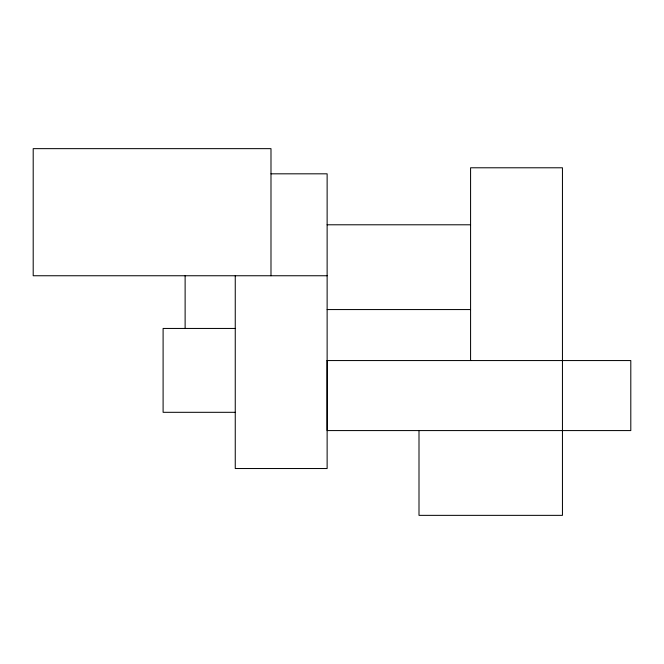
<?xml version="1.0" encoding="UTF-8"?>
<svg xmlns="http://www.w3.org/2000/svg" width="664" height="664" viewBox="0 0 664 664"><rect width="100%" height="100%" fill="white"/><g stroke="black" fill="none" stroke-linecap="round" stroke-linejoin="round"><path stroke-width="1" d="M270.987 173.819L327.128 173.819L327.128 468.527L235.255 468.527L235.255 275.751M327.128 224.789L470.577 224.789M327.128 275.751L33.2 275.751L33.2 148.645L270.987 148.645L270.987 275.751M327.128 309.557L470.577 309.557M235.255 328.448L163.103 328.448L163.103 412.311L235.255 412.311M470.577 360.56L470.577 167.785L562.449 167.785L562.449 515.355L419.001 515.355L419.001 430.579M185.123 275.751L185.123 328.448M327.128 360.56L327.128 430.579L630.8 430.579L630.8 360.56L327.128 360.56"/></g></svg>
